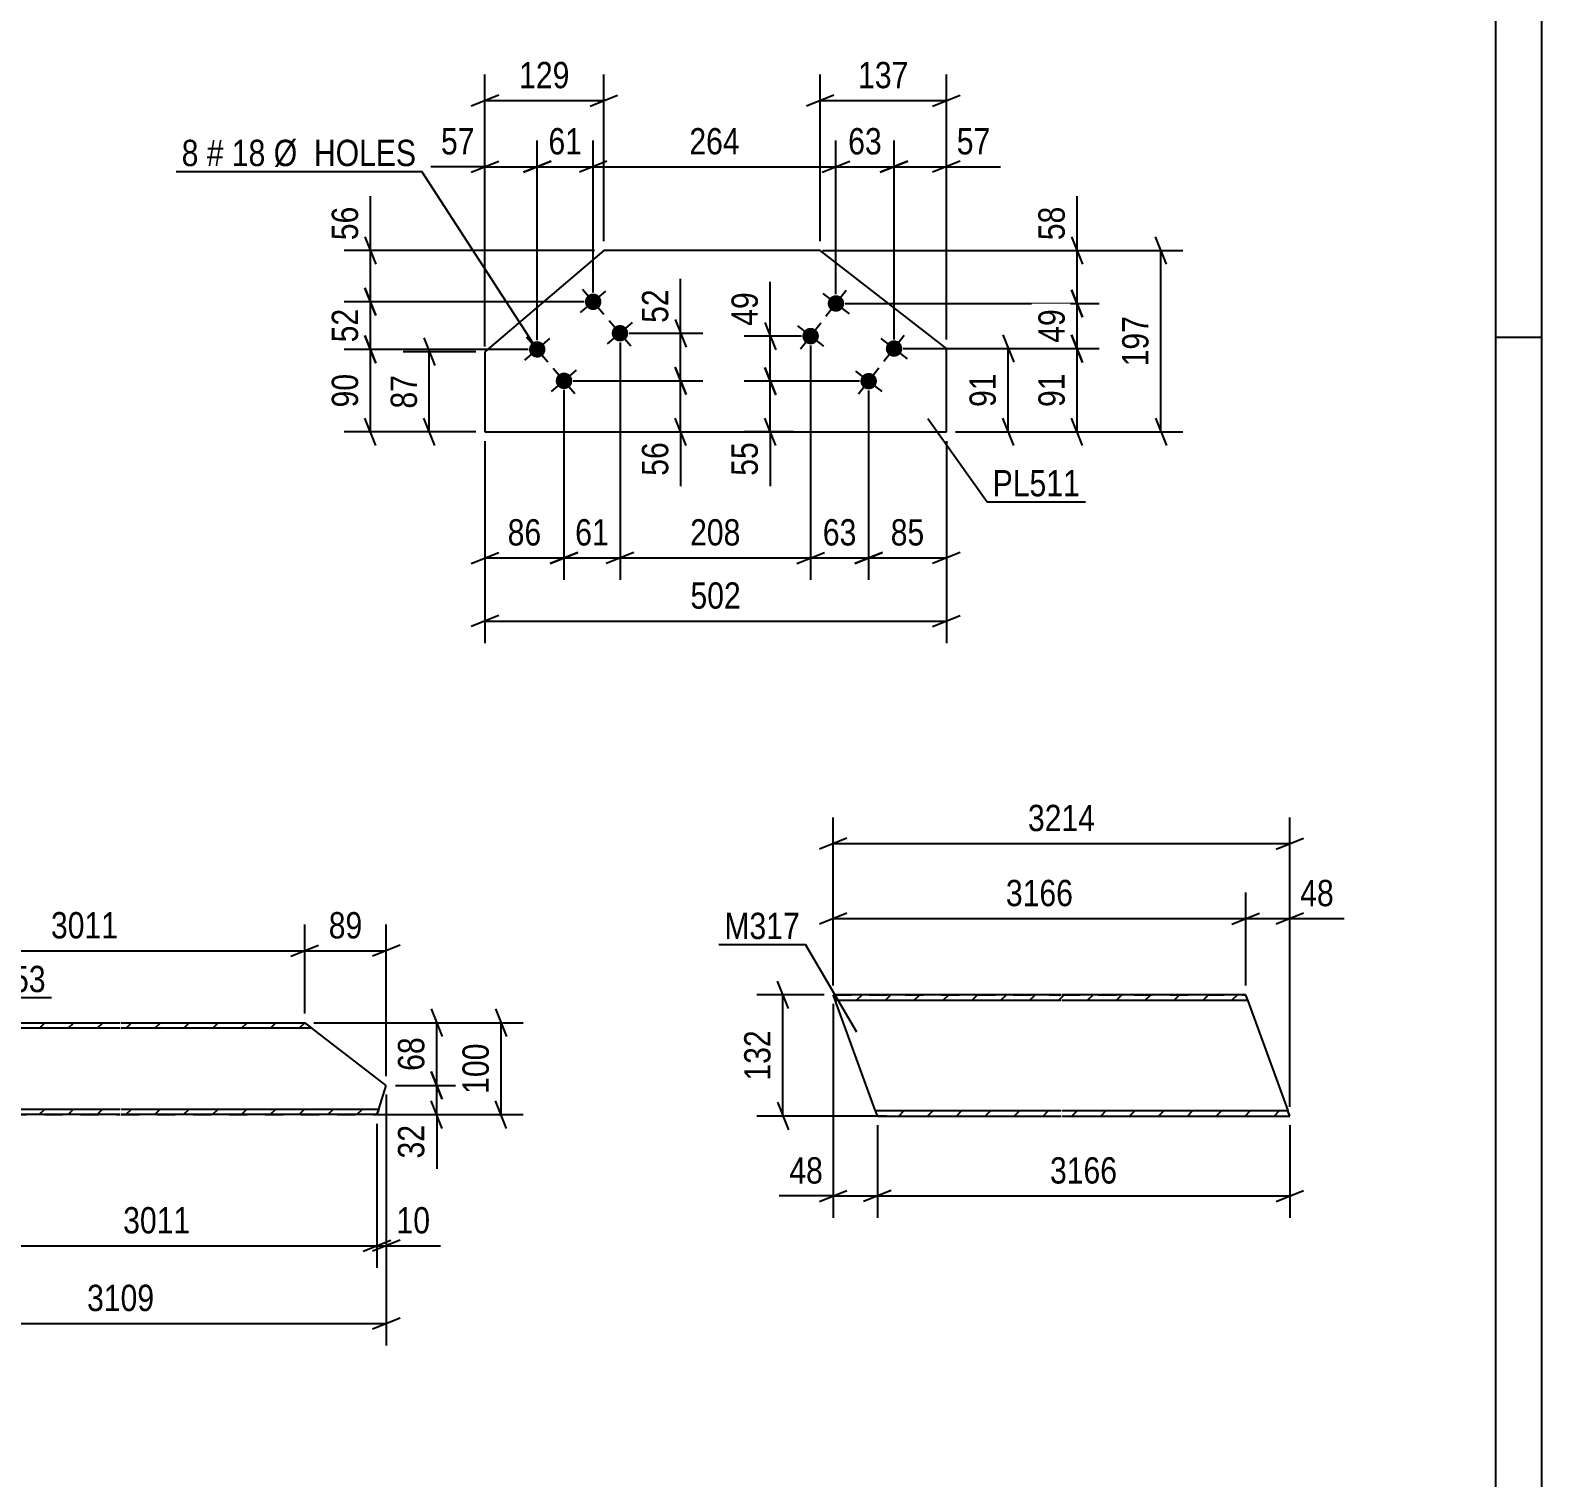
# Model space of a CAD drawing. Header units: millimetres. Extents: x 0 to 841, y 0 to 594.
# Drawn here: x 676.4 to 841, y 322.8 to 480.5 of the extents above; entities that cross this region are included whole.
import ezdxf

# ---------------------------------------------------------------- set-up
doc = ezdxf.new("R2010")
doc.units = ezdxf.units.MM
doc.linetypes.add('DXK_LINE_DOT2', pattern=[3.9198, 1.9599, -1.9599])
doc.styles.add('Arial Narrow', font='ARIALN.TTF', dxfattribs={"height": 0.2})

# ---------------------------------------------------------------- blocks, each defined once
blk = doc.blocks.new('Unknown-570386953-1113')
at = {"color": 5, "linetype": 'Continuous'}
for p, q in [((841, 0), (841, 594)), ((836, 5), (836, 589)), ((841, 447), (836, 447))]:
    blk.add_line(p, q, dxfattribs=at)
blk = doc.blocks.new('Part-570386953-34085 - 34084')
at = {"linetype": 'Continuous'}
h = blk.add_hatch(dxfattribs=at)
h.set_pattern_fill('', scale=0.7, style=0, pattern_type=0)
h.set_pattern_definition([(45, (763.864, 375.433), (-1.57154, 1.57154), [])])
h.paths.add_polyline_path([(808.77, 375.43), (763.86, 375.43), (764.08, 374.83), (808.99, 374.83)])
h = blk.add_hatch(dxfattribs=at)
h.set_pattern_fill('', scale=0.7, style=0, pattern_type=0)
h.set_pattern_definition([(45, (768.45, 362.833), (-1.57154, 1.57154), [])])
h.paths.add_polyline_path([(813.35, 362.83), (768.45, 362.83), (768.67, 362.23), (813.57, 362.23)])
at = {"color": 7, "linetype": 'DXK_LINE_DOT2'}
for p, q in [((763.86, 375.43), (788.67, 375.43)), ((763.9, 375.34), (763.86, 375.43)), ((764.08, 374.83), (763.9, 375.34)), ((788.77, 375.43), (808.77, 375.43)), ((809, 374.79), (808.77, 375.43)), ((764.08, 374.83), (788.67, 374.83)), ((788.77, 374.83), (808.99, 374.83)), ((768.45, 362.83), (788.67, 362.83)), ((768.67, 362.23), (768.45, 362.83)), ((768.67, 362.23), (788.67, 362.23)), ((788.77, 362.83), (813.35, 362.83)), ((788.77, 362.23), (813.57, 362.23)), ((813.44, 362.58), (813.35, 362.83)), ((813.54, 362.32), (813.44, 362.58)), ((813.57, 362.23), (813.54, 362.32))]:
    blk.add_line(p, q, dxfattribs=at)
at = {"color": 2, "linetype": 'Continuous'}
for p, q in [((788.67, 375.43), (763.86, 375.43)), ((763.86, 375.43), (764.08, 374.83)), ((808.77, 375.43), (788.77, 375.43)), ((808.99, 374.83), (808.77, 375.43)), ((768.43, 362.88), (764.08, 374.83)), ((764.08, 374.83), (788.67, 374.83)), ((788.77, 374.83), (808.99, 374.83)), ((808.99, 374.83), (809, 374.79)), ((809, 374.79), (813.35, 362.83)), ((768.45, 362.83), (768.43, 362.88)), ((768.67, 362.23), (768.45, 362.83)), ((768.45, 362.83), (788.67, 362.83)), ((768.67, 362.23), (788.67, 362.23)), ((788.77, 362.83), (813.35, 362.83)), ((788.77, 362.23), (813.57, 362.23)), ((813.57, 362.23), (813.35, 362.83))]:
    blk.add_line(p, q, dxfattribs=at)
blk = doc.blocks.new('Part-570386953-34931 - 34930')
at = {"linetype": 'Continuous'}
h = blk.add_hatch(dxfattribs=at)
h.set_pattern_fill('', scale=0.7, style=0, pattern_type=0)
h.set_pattern_definition([(45, (706.334, 372.3905), (-1.57154, 1.57154), [])])
h.paths.add_polyline_path([(707.11, 371.79), (706.33, 372.39), (658.38, 372.39), (658.18, 371.79)])
h = blk.add_hatch(dxfattribs=at)
h.set_pattern_fill('', scale=0.7, style=0, pattern_type=0)
h.set_pattern_definition([(45, (665.4547, 362.9905), (-1.57154, 1.57154), [])])
h.paths.add_polyline_path([(714.38, 362.99), (665.45, 362.99), (666.23, 362.39), (714.19, 362.39)])
at = {"color": 7, "linetype": 'DXK_LINE_DOT2'}
for p, q in [((658.35, 372.3), (658.14, 371.65)), ((658.38, 372.39), (658.35, 372.3)), ((658.38, 372.39), (686.23, 372.39)), ((686.33, 372.39), (706.33, 372.39)), ((707.11, 371.79), (706.33, 372.39)), ((686.23, 371.79), (658.18, 371.79)), ((707.11, 371.79), (686.33, 371.79)), ((666.23, 362.39), (664.97, 363.36)), ((665.45, 362.99), (686.23, 362.99)), ((666.23, 362.39), (686.23, 362.39)), ((686.33, 362.99), (714.38, 362.99)), ((686.33, 362.39), (714.19, 362.39)), ((714.19, 362.39), (714.22, 362.48)), ((714.22, 362.48), (714.38, 362.99))]:
    blk.add_line(p, q, dxfattribs=at)
at = {"color": 2, "linetype": 'Continuous'}
for p, q in [((658.18, 371.79), (658.38, 372.39)), ((658.38, 372.39), (686.23, 372.39)), ((686.33, 372.39), (706.33, 372.39)), ((706.33, 372.39), (707.11, 371.79)), ((657.99, 371.19), (657.37, 369.22)), ((658.18, 371.79), (657.99, 371.19)), ((686.23, 371.79), (658.18, 371.79)), ((707.11, 371.79), (686.33, 371.79)), ((715.2, 365.57), (707.11, 371.79)), ((665.4, 363.04), (657.37, 369.22)), ((714.38, 362.99), (715.2, 365.57)), ((665.45, 362.99), (665.4, 363.04)), ((666.23, 362.39), (665.45, 362.99)), ((665.45, 362.99), (686.23, 362.99)), ((686.23, 362.39), (666.23, 362.39)), ((686.33, 362.99), (714.38, 362.99)), ((714.19, 362.39), (686.33, 362.39)), ((714.38, 362.99), (714.19, 362.39))]:
    blk.add_line(p, q, dxfattribs=at)
blk = doc.blocks.new('Part-570386953-32127 - 32126')
at = {"color": 2, "linetype": 'Continuous'}
for p, q in [((738.89, 456.47), (725.94, 445.45)), ((762.44, 456.47), (738.89, 456.47)), ((776.18, 445.8), (762.44, 456.47)), ((725.94, 445.45), (725.94, 436.72)), ((776.18, 436.72), (776.18, 445.8)), ((725.94, 436.72), (776.18, 436.72))]:
    blk.add_line(p, q, dxfattribs=at)
blk = doc.blocks.new('Bolt-570386953-32128 - 32126')
at = {"linetype": 'Continuous'}
for points in [[(738.41, 451.47, -1), (737.04, 450.3, -1)], [(741.33, 448.04, -1), (739.96, 446.88, -1)], [(732.32, 446.28, -1), (730.95, 445.12, -1)], [(735.24, 442.86, -1), (733.87, 441.69, -1)]]:
    blk.add_hatch(color=1, dxfattribs=at).paths.add_polyline_path(points)
at = {"color": 1, "linetype": 'Continuous'}
for p, q in [((736.36, 449.72), (739.1, 452.05)), ((736.56, 452.26), (738.9, 449.52)), ((739.28, 446.29), (742.02, 448.63)), ((739.48, 448.83), (741.81, 446.09)), ((730.27, 444.53), (733.01, 446.87)), ((730.47, 447.07), (732.8, 444.33)), ((733.18, 441.11), (735.93, 443.44)), ((733.39, 443.65), (735.72, 440.9))]:
    blk.add_line(p, q, dxfattribs=at)
blk = doc.blocks.new('Bolt-570386953-32129 - 32126')
at = {"linetype": 'Continuous'}
for points in [[(764.87, 450.15, -1), (763.45, 451.25, -1)], [(762.11, 446.59, -1), (760.69, 447.7, -1)], [(771.19, 445.24, -1), (769.77, 446.34, -1)], [(768.43, 441.69, -1), (767.01, 442.79, -1)]]:
    blk.add_hatch(color=1, dxfattribs=at).paths.add_polyline_path(points)
at = {"color": 1, "linetype": 'Continuous'}
for p, q in [((762.74, 451.8), (765.58, 449.59)), ((765.27, 452.12), (763.06, 449.28)), ((759.98, 448.25), (762.82, 446.04)), ((762.51, 448.57), (760.3, 445.72)), ((769.06, 446.9), (771.9, 444.69)), ((771.59, 447.21), (769.38, 444.37)), ((766.3, 443.34), (769.14, 441.13)), ((768.83, 443.66), (766.62, 440.82))]:
    blk.add_line(p, q, dxfattribs=at)
blk = doc.blocks.new('StraightDimension-570386953-35249 - 34084')
at = {"color": 7, "linetype": 'Continuous'}
for p, q in [((758.98, 373.93), (757.78, 376.93)), ((762.86, 375.43), (755.53, 375.43)), ((758.38, 362.23), (758.38, 375.43)), ((757.78, 363.73), (758.98, 360.73)), ((769.69, 362.23), (755.53, 362.23))]:
    blk.add_line(p, q, dxfattribs=at)
at = {"color": 0}
blk.add_wipeout([(757.63, 372.18), (753.43, 372.18), (753.43, 365.49), (757.63, 365.49)], dxfattribs=at)
at = {"color": 3, "style": 'Arial Narrow'}
blk.add_text('132', height=2.863, rotation=90.0002, dxfattribs=at).set_placement((757.03, 366.09))
blk = doc.blocks.new('StraightDimension-570386953-35188 - 34084')
at = {"color": 7, "linetype": 'Continuous'}
for p, q in [((808.77, 376.43), (808.77, 386.58)), ((813.57, 363.23), (813.57, 386.58)), ((807.27, 383.13), (810.27, 384.33)), ((808.77, 383.73), (813.57, 383.73)), ((815.07, 384.33), (812.07, 383.13))]:
    blk.add_line(p, q, dxfattribs=at)
at = {"color": 0}
blk.add_wipeout([(818.95, 384.48), (818.95, 388.68), (814.1, 388.68), (814.1, 384.48)], dxfattribs=at)
at = {"color": 7, "linetype": 'Continuous'}
blk.add_line((813.57, 383.73), (819.48, 383.73), dxfattribs=at)
blk.add_line((813.57, 383.73), (819.48, 383.73), dxfattribs=at)
at = {"color": 3, "style": 'Arial Narrow'}
blk.add_text('48', height=2.863, dxfattribs=at).set_placement((814.7, 385.08))
blk = doc.blocks.new('StraightDimension-570386953-35213 - 34084')
at = {"color": 7, "linetype": 'Continuous'}
for p, q in [((768.67, 361.23), (768.67, 351.13)), ((813.57, 361.23), (813.57, 351.13)), ((770.17, 354.13), (767.17, 352.93)), ((812.07, 352.93), (815.07, 354.13)), ((768.67, 353.53), (813.57, 353.53))]:
    blk.add_line(p, q, dxfattribs=at)
at = {"color": 0}
blk.add_wipeout([(795.38, 354.28), (795.38, 358.48), (786.86, 358.48), (786.86, 354.28)], dxfattribs=at)
at = {"color": 3, "style": 'Arial Narrow'}
blk.add_text('3166', height=2.863, dxfattribs=at).set_placement((787.46, 354.88))
blk = doc.blocks.new('StraightDimension-570386953-35189 - 34084')
at = {"color": 7, "linetype": 'Continuous'}
for p, q in [((763.86, 376.43), (763.86, 386.58)), ((808.77, 376.43), (808.77, 386.58)), ((765.36, 384.33), (762.36, 383.13)), ((763.86, 383.73), (808.77, 383.73)), ((807.27, 383.13), (810.27, 384.33))]:
    blk.add_line(p, q, dxfattribs=at)
at = {"color": 0}
blk.add_wipeout([(790.57, 384.48), (790.57, 388.68), (782.06, 388.68), (782.06, 384.48)], dxfattribs=at)
at = {"color": 3, "style": 'Arial Narrow'}
blk.add_text('3166', height=2.863, dxfattribs=at).set_placement((782.66, 385.08))
blk = doc.blocks.new('StraightDimension-570386953-35238 - 34084')
at = {"color": 7, "linetype": 'Continuous'}
for p, q in [((763.86, 376.43), (763.86, 394.75)), ((813.57, 363.23), (813.57, 394.75)), ((765.36, 392.5), (762.36, 391.3)), ((763.86, 391.9), (813.57, 391.9)), ((812.07, 391.3), (815.07, 392.5))]:
    blk.add_line(p, q, dxfattribs=at)
at = {"color": 0}
blk.add_wipeout([(792.97, 392.65), (792.97, 396.85), (784.46, 396.85), (784.46, 392.65)], dxfattribs=at)
at = {"color": 3, "style": 'Arial Narrow'}
blk.add_text('3214', height=2.863, dxfattribs=at).set_placement((785.06, 393.25))
blk = doc.blocks.new('StraightDimension-570386953-35214 - 34084')
at = {"color": 7, "linetype": 'Continuous'}
for p, q in [((763.86, 374.43), (763.86, 351.13)), ((768.67, 361.23), (768.67, 351.13)), ((762.36, 352.93), (765.36, 354.13)), ((770.17, 354.13), (767.17, 352.93)), ((763.86, 353.53), (768.67, 353.53))]:
    blk.add_line(p, q, dxfattribs=at)
at = {"color": 0}
blk.add_wipeout([(763.34, 354.28), (763.34, 358.48), (758.48, 358.48), (758.48, 354.28)], dxfattribs=at)
at = {"color": 7, "linetype": 'Continuous'}
blk.add_line((763.86, 353.53), (757.96, 353.53), dxfattribs=at)
blk.add_line((763.86, 353.53), (757.96, 353.53), dxfattribs=at)
at = {"color": 3, "style": 'Arial Narrow'}
blk.add_text('48', height=2.863, dxfattribs=at).set_placement((759.08, 354.88))
blk = doc.blocks.new('StraightDimension-570386953-34937 - 34930')
at = {"color": 7, "linetype": 'Continuous'}
for p, q in [((706.33, 373.39), (706.33, 383.07)), ((715.2, 366.57), (715.2, 383.07)), ((704.83, 379.62), (707.83, 380.82)), ((706.33, 380.22), (715.2, 380.22)), ((716.7, 380.82), (713.7, 379.62))]:
    blk.add_line(p, q, dxfattribs=at)
at = {"color": 0}
blk.add_wipeout([(713.19, 380.97), (713.19, 385.17), (708.34, 385.17), (708.34, 380.97)], dxfattribs=at)
at = {"color": 3, "style": 'Arial Narrow'}
blk.add_text('89', height=2.863, dxfattribs=at).set_placement((708.94, 381.57))
blk = doc.blocks.new('StraightDimension-570386953-34995 - 34930')
at = {"color": 7, "linetype": 'Continuous'}
for p, q in [((715.2, 364.57), (715.2, 345.7)), ((714.19, 361.39), (714.19, 345.7)), ((712.69, 347.5), (715.69, 348.7)), ((716.7, 348.7), (713.7, 347.5)), ((714.19, 348.1), (715.2, 348.1))]:
    blk.add_line(p, q, dxfattribs=at)
at = {"color": 0}
blk.add_wipeout([(720.58, 348.85), (720.58, 353.05), (715.72, 353.05), (715.72, 348.85)], dxfattribs=at)
at = {"color": 7, "linetype": 'Continuous'}
blk.add_line((715.2, 348.1), (721.1, 348.1), dxfattribs=at)
blk.add_line((715.2, 348.1), (721.1, 348.1), dxfattribs=at)
at = {"color": 3, "style": 'Arial Narrow'}
blk.add_text('10', height=2.863, dxfattribs=at).set_placement((716.32, 349.45))
blk = doc.blocks.new('StraightDimension-570386953-34938 - 34930')
at = {"color": 7, "linetype": 'Continuous'}
for p, q in [((658.38, 373.39), (658.38, 383.07)), ((706.33, 373.39), (706.33, 383.07)), ((659.88, 380.82), (656.88, 379.62)), ((658.38, 380.22), (706.33, 380.22)), ((704.83, 379.62), (707.83, 380.82))]:
    blk.add_line(p, q, dxfattribs=at)
at = {"color": 0}
blk.add_wipeout([(686.61, 380.97), (686.61, 385.17), (678.1, 385.17), (678.1, 380.97)], dxfattribs=at)
at = {"color": 3, "style": 'Arial Narrow'}
blk.add_text('3011', height=2.863, dxfattribs=at).set_placement((678.7, 381.57))
blk = doc.blocks.new('StraightDimension-570386953-34996 - 34930')
at = {"color": 7, "linetype": 'Continuous'}
for p, q in [((666.23, 361.39), (666.23, 345.7)), ((714.19, 361.39), (714.19, 345.7)), ((667.73, 348.7), (664.73, 347.5)), ((666.23, 348.1), (714.19, 348.1)), ((712.69, 347.5), (715.69, 348.7))]:
    blk.add_line(p, q, dxfattribs=at)
at = {"color": 0}
blk.add_wipeout([(694.47, 348.85), (694.47, 353.05), (685.96, 353.05), (685.96, 348.85)], dxfattribs=at)
at = {"color": 3, "style": 'Arial Narrow'}
blk.add_text('3011', height=2.863, dxfattribs=at).set_placement((686.56, 349.45))
blk = doc.blocks.new('StraightDimension-570386953-35054 - 34930')
at = {"color": 7, "linetype": 'Continuous'}
for p, q in [((657.37, 368.22), (657.37, 337.25)), ((715.2, 364.57), (715.2, 337.25)), ((658.87, 340.25), (655.87, 339.05)), ((657.37, 339.65), (715.2, 339.65)), ((713.7, 339.05), (716.7, 340.25))]:
    blk.add_line(p, q, dxfattribs=at)
at = {"color": 0}
blk.add_wipeout([(690.54, 340.4), (690.54, 344.6), (682.03, 344.6), (682.03, 340.4)], dxfattribs=at)
at = {"color": 3, "style": 'Arial Narrow'}
blk.add_text('3109', height=2.863, dxfattribs=at).set_placement((682.63, 341))
blk = doc.blocks.new('StraightDimension-570386953-35114 - 34930')
at = {"color": 7, "linetype": 'Continuous'}
for p, q in [((720.09, 373.89), (721.29, 370.89)), ((707.33, 372.39), (723.09, 372.39)), ((720.69, 365.57), (720.69, 372.39)), ((721.29, 364.07), (720.09, 367.07)), ((716.2, 365.57), (723.09, 365.57))]:
    blk.add_line(p, q, dxfattribs=at)
at = {"color": 0}
blk.add_wipeout([(719.94, 371.41), (715.74, 371.41), (715.74, 366.55), (719.94, 366.55)], dxfattribs=at)
at = {"color": 3, "style": 'Arial Narrow'}
blk.add_text('68', height=2.863, rotation=90.0002, dxfattribs=at).set_placement((719.34, 367.15))
blk = doc.blocks.new('StraightDimension-570386953-35115 - 34930')
at = {"color": 7, "linetype": 'Continuous'}
for p, q in [((720.09, 367.07), (721.29, 364.07)), ((716.2, 365.57), (723.09, 365.57)), ((720.69, 362.39), (720.69, 365.57)), ((721.29, 360.89), (720.09, 363.89)), ((715.19, 362.39), (723.09, 362.39))]:
    blk.add_line(p, q, dxfattribs=at)
at = {"color": 0}
blk.add_wipeout([(719.94, 361.87), (715.74, 361.87), (715.74, 357.01), (719.94, 357.01)], dxfattribs=at)
at = {"color": 7, "linetype": 'Continuous'}
blk.add_line((720.69, 362.39), (720.69, 356.48), dxfattribs=at)
blk.add_line((720.69, 362.39), (720.69, 356.48), dxfattribs=at)
at = {"color": 3, "style": 'Arial Narrow'}
blk.add_text('32', height=2.863, rotation=90.0002, dxfattribs=at).set_placement((719.34, 357.61))
blk = doc.blocks.new('StraightDimension-570386953-35163 - 34930')
at = {"color": 7, "linetype": 'Continuous'}
for p, q in [((727.11, 373.89), (728.31, 370.89)), ((707.33, 372.39), (730.11, 372.39)), ((727.71, 362.39), (727.71, 372.39)), ((728.31, 360.89), (727.11, 363.89)), ((714.21, 362.39), (730.11, 362.39))]:
    blk.add_line(p, q, dxfattribs=at)
at = {"color": 0}
blk.add_wipeout([(726.96, 370.73), (722.76, 370.73), (722.76, 364.05), (726.96, 364.05)], dxfattribs=at)
at = {"color": 3, "style": 'Arial Narrow'}
blk.add_text('100', height=2.863, rotation=90.0002, dxfattribs=at).set_placement((726.36, 364.65))
blk = doc.blocks.new('StraightDimension-570386953-32522 - 32126')
at = {"color": 7, "linetype": 'Continuous'}
for p, q in [((719.29, 446.95), (720.49, 443.95)), ((724.94, 445.45), (717.04, 445.45)), ((719.89, 436.72), (719.89, 445.45)), ((720.49, 435.22), (719.29, 438.22)), ((724.94, 436.72), (717.04, 436.72))]:
    blk.add_line(p, q, dxfattribs=at)
at = {"color": 0}
blk.add_wipeout([(719.14, 443.51), (714.94, 443.51), (714.94, 438.66), (719.14, 438.66)], dxfattribs=at)
at = {"color": 3, "style": 'Arial Narrow'}
blk.add_text('87', height=2.863, rotation=90.0002, dxfattribs=at).set_placement((718.54, 439.26))
blk = doc.blocks.new('StraightDimension-570386953-34464 - 32126')
at = {"color": 7, "linetype": 'Continuous'}
for p, q in [((712.88, 457.97), (714.08, 454.97)), ((737.89, 456.47), (710.63, 456.47)), ((713.48, 450.89), (713.48, 456.47)), ((714.08, 449.39), (712.88, 452.39)), ((736.73, 450.89), (710.63, 450.89))]:
    blk.add_line(p, q, dxfattribs=at)
at = {"color": 0}
blk.add_wipeout([(712.73, 461.85), (708.53, 461.85), (708.53, 456.99), (712.73, 456.99)], dxfattribs=at)
at = {"color": 7, "linetype": 'Continuous'}
blk.add_line((713.48, 456.47), (713.48, 462.38), dxfattribs=at)
blk.add_line((713.48, 456.47), (713.48, 462.38), dxfattribs=at)
at = {"color": 3, "style": 'Arial Narrow'}
blk.add_text('56', height=2.863, rotation=90.0002, dxfattribs=at).set_placement((712.13, 457.59))
blk = doc.blocks.new('StraightDimension-570386953-32504 - 32126')
at = {"color": 7, "linetype": 'Continuous'}
for p, q in [((762.44, 457.47), (762.44, 475.64)), ((776.18, 446.8), (776.18, 475.64)), ((763.94, 473.39), (760.94, 472.19)), ((762.44, 472.79), (776.18, 472.79)), ((774.68, 472.19), (777.68, 473.39))]:
    blk.add_line(p, q, dxfattribs=at)
at = {"color": 0}
blk.add_wipeout([(772.65, 473.54), (772.65, 477.74), (765.97, 477.74), (765.97, 473.54)], dxfattribs=at)
at = {"color": 3, "style": 'Arial Narrow'}
blk.add_text('137', height=2.863, dxfattribs=at).set_placement((766.57, 474.14))
blk = doc.blocks.new('StraightDimension-570386953-32508 - 32126')
at = {"color": 7, "linetype": 'Continuous'}
for p, q in [((725.94, 446.45), (725.94, 475.64)), ((738.89, 457.47), (738.89, 475.64)), ((727.44, 473.39), (724.44, 472.19)), ((725.94, 472.79), (738.89, 472.79)), ((737.39, 472.19), (740.39, 473.39))]:
    blk.add_line(p, q, dxfattribs=at)
at = {"color": 0}
blk.add_wipeout([(735.76, 473.54), (735.76, 477.74), (729.07, 477.74), (729.07, 473.54)], dxfattribs=at)
at = {"color": 3, "style": 'Arial Narrow'}
blk.add_text('129', height=2.863, dxfattribs=at).set_placement((729.67, 474.14))
blk = doc.blocks.new('StraightDimension-570386953-32512 - 32126')
at = {"color": 7, "linetype": 'Continuous'}
for p, q in [((725.94, 435.72), (725.94, 413.72)), ((776.18, 435.72), (776.18, 413.72)), ((727.44, 416.72), (724.44, 415.52)), ((774.68, 415.52), (777.68, 416.72)), ((725.94, 416.12), (776.18, 416.12))]:
    blk.add_line(p, q, dxfattribs=at)
at = {"color": 0}
blk.add_wipeout([(754.4, 416.87), (754.4, 421.07), (747.72, 421.07), (747.72, 416.87)], dxfattribs=at)
at = {"color": 3, "style": 'Arial Narrow'}
blk.add_text('502', height=2.863, dxfattribs=at).set_placement((748.32, 417.47))
blk = doc.blocks.new('StraightDimension-570386953-32516 - 32126')
at = {"color": 7, "linetype": 'Continuous'}
for p, q in [((782.31, 447.3), (783.51, 444.3)), ((777.18, 445.8), (785.31, 445.8)), ((782.91, 436.72), (782.91, 445.8)), ((783.51, 435.22), (782.31, 438.22)), ((777.18, 436.72), (785.31, 436.72))]:
    blk.add_line(p, q, dxfattribs=at)
at = {"color": 0}
blk.add_wipeout([(782.16, 443.69), (777.96, 443.69), (777.96, 438.83), (782.16, 438.83)], dxfattribs=at)
at = {"color": 3, "style": 'Arial Narrow'}
blk.add_text('91', height=2.863, rotation=90.0002, dxfattribs=at).set_placement((781.56, 439.43))
blk = doc.blocks.new('StraightDimension-570386953-32604 - 32126')
at = {"color": 7, "linetype": 'Continuous'}
for p, q in [((800.13, 454.97), (798.93, 457.97)), ((763.44, 456.47), (801.93, 456.47)), ((799.53, 436.72), (799.53, 456.47)), ((798.93, 438.22), (800.13, 435.22)), ((777.18, 436.72), (801.93, 436.72))]:
    blk.add_line(p, q, dxfattribs=at)
at = {"color": 0}
blk.add_wipeout([(798.78, 449.94), (794.58, 449.94), (794.58, 443.25), (798.78, 443.25)], dxfattribs=at)
at = {"color": 3, "style": 'Arial Narrow'}
blk.add_text('197', height=2.863, rotation=90.0002, dxfattribs=at).set_placement((798.18, 443.85))
blk = doc.blocks.new('StraightDimension-570386953-34412 - 32126')
at = {"color": 7, "linetype": 'Continuous'}
for p, q in [((770.48, 446.79), (770.48, 468.43)), ((776.18, 446.79), (776.18, 468.43)), ((768.98, 464.98), (771.98, 466.18)), ((777.68, 466.18), (774.68, 464.98)), ((770.48, 465.58), (776.18, 465.58))]:
    blk.add_line(p, q, dxfattribs=at)
at = {"color": 0}
blk.add_wipeout([(781.56, 466.33), (781.56, 470.53), (776.71, 470.53), (776.71, 466.33)], dxfattribs=at)
at = {"color": 7, "linetype": 'Continuous'}
blk.add_line((776.18, 465.58), (782.09, 465.58), dxfattribs=at)
blk.add_line((776.18, 465.58), (782.09, 465.58), dxfattribs=at)
at = {"color": 3, "style": 'Arial Narrow'}
blk.add_text('57', height=2.863, dxfattribs=at).set_placement((777.31, 466.93))
blk = doc.blocks.new('StraightDimension-570386953-34413 - 32126')
at = {"color": 7, "linetype": 'Continuous'}
for p, q in [((764.16, 451.7), (764.16, 468.43)), ((770.48, 446.79), (770.48, 468.43)), ((762.66, 464.98), (765.66, 466.18)), ((771.98, 466.18), (768.98, 464.98)), ((764.16, 465.58), (770.48, 465.58))]:
    blk.add_line(p, q, dxfattribs=at)
at = {"color": 0}
blk.add_wipeout([(769.75, 466.33), (769.75, 470.53), (764.89, 470.53), (764.89, 466.33)], dxfattribs=at)
at = {"color": 3, "style": 'Arial Narrow'}
blk.add_text('63', height=2.863, dxfattribs=at).set_placement((765.49, 466.93))
blk = doc.blocks.new('StraightDimension-570386953-34414 - 32126')
at = {"color": 7, "linetype": 'Continuous'}
for p, q in [((737.73, 451.89), (737.73, 468.43)), ((764.16, 451.7), (764.16, 468.43)), ((739.23, 466.18), (736.23, 464.98)), ((762.66, 464.98), (765.66, 466.18)), ((737.73, 465.58), (764.16, 465.58))]:
    blk.add_line(p, q, dxfattribs=at)
at = {"color": 0}
blk.add_wipeout([(754.29, 466.33), (754.29, 470.53), (747.6, 470.53), (747.6, 466.33)], dxfattribs=at)
at = {"color": 3, "style": 'Arial Narrow'}
blk.add_text('264', height=2.863, dxfattribs=at).set_placement((748.2, 466.93))
blk = doc.blocks.new('StraightDimension-570386953-34415 - 32126')
at = {"color": 7, "linetype": 'Continuous'}
for p, q in [((731.64, 446.7), (731.64, 468.43)), ((737.73, 451.89), (737.73, 468.43)), ((730.14, 464.98), (733.14, 466.18)), ((739.23, 466.18), (736.23, 464.98)), ((731.64, 465.58), (737.73, 465.58))]:
    blk.add_line(p, q, dxfattribs=at)
at = {"color": 0}
blk.add_wipeout([(737.11, 466.33), (737.11, 470.53), (732.26, 470.53), (732.26, 466.33)], dxfattribs=at)
at = {"color": 3, "style": 'Arial Narrow'}
blk.add_text('61', height=2.863, dxfattribs=at).set_placement((732.86, 466.93))
blk = doc.blocks.new('StraightDimension-570386953-34416 - 32126')
at = {"color": 7, "linetype": 'Continuous'}
for p, q in [((725.94, 446.01), (725.94, 468.43)), ((731.64, 446.7), (731.64, 468.43)), ((724.44, 464.98), (727.44, 466.18)), ((733.14, 466.18), (730.14, 464.98)), ((725.94, 465.58), (731.64, 465.58))]:
    blk.add_line(p, q, dxfattribs=at)
at = {"color": 0}
blk.add_wipeout([(725.42, 466.33), (725.42, 470.53), (720.56, 470.53), (720.56, 466.33)], dxfattribs=at)
at = {"color": 7, "linetype": 'Continuous'}
blk.add_line((725.94, 465.58), (720.04, 465.58), dxfattribs=at)
blk.add_line((725.94, 465.58), (720.04, 465.58), dxfattribs=at)
at = {"color": 3, "style": 'Arial Narrow'}
blk.add_text('57', height=2.863, dxfattribs=at).set_placement((721.16, 466.93))
blk = doc.blocks.new('StraightDimension-570386953-34465 - 32126')
at = {"color": 7, "linetype": 'Continuous'}
for p, q in [((712.88, 452.39), (714.08, 449.39)), ((736.73, 450.89), (710.63, 450.89)), ((713.48, 445.7), (713.48, 450.89)), ((714.08, 444.2), (712.88, 447.2)), ((730.64, 445.7), (710.63, 445.7))]:
    blk.add_line(p, q, dxfattribs=at)
at = {"color": 0}
blk.add_wipeout([(712.73, 450.72), (708.53, 450.72), (708.53, 445.87), (712.73, 445.87)], dxfattribs=at)
at = {"color": 3, "style": 'Arial Narrow'}
blk.add_text('52', height=2.863, rotation=90.0002, dxfattribs=at).set_placement((712.13, 446.47))
blk = doc.blocks.new('StraightDimension-570386953-34466 - 32126')
at = {"color": 7, "linetype": 'Continuous'}
for p, q in [((712.88, 447.2), (714.08, 444.2)), ((730.64, 445.7), (710.63, 445.7)), ((713.48, 436.72), (713.48, 445.7)), ((714.08, 435.22), (712.88, 438.22)), ((724.94, 436.72), (710.63, 436.72))]:
    blk.add_line(p, q, dxfattribs=at)
at = {"color": 0}
blk.add_wipeout([(712.73, 443.64), (708.53, 443.64), (708.53, 438.78), (712.73, 438.78)], dxfattribs=at)
at = {"color": 3, "style": 'Arial Narrow'}
blk.add_text('90', height=2.863, rotation=90.0002, dxfattribs=at).set_placement((712.13, 439.38))
blk = doc.blocks.new('StraightDimension-570386953-34488 - 32126')
at = {"color": 7, "linetype": 'Continuous'}
for p, q in [((789.81, 457.97), (791.01, 454.97)), ((762.68, 456.47), (792.81, 456.47)), ((790.41, 450.7), (790.41, 456.47)), ((791.01, 449.2), (789.81, 452.2)), ((765.16, 450.7), (792.81, 450.7))]:
    blk.add_line(p, q, dxfattribs=at)
at = {"color": 0}
blk.add_wipeout([(789.66, 461.85), (785.46, 461.85), (785.46, 456.99), (789.66, 456.99)], dxfattribs=at)
at = {"color": 7, "linetype": 'Continuous'}
blk.add_line((790.41, 456.47), (790.41, 462.38), dxfattribs=at)
blk.add_line((790.41, 456.47), (790.41, 462.38), dxfattribs=at)
at = {"color": 3, "style": 'Arial Narrow'}
blk.add_text('58', height=2.863, rotation=90.0002, dxfattribs=at).set_placement((789.06, 457.59))
blk = doc.blocks.new('StraightDimension-570386953-34489 - 32126')
at = {"color": 7, "linetype": 'Continuous'}
for p, q in [((789.81, 452.2), (791.01, 449.2)), ((765.16, 450.7), (792.81, 450.7)), ((790.41, 445.79), (790.41, 450.7)), ((791.01, 444.29), (789.81, 447.29)), ((771.48, 445.79), (792.81, 445.79))]:
    blk.add_line(p, q, dxfattribs=at)
at = {"color": 0}
blk.add_wipeout([(789.66, 450.67), (785.46, 450.67), (785.46, 445.82), (789.66, 445.82)], dxfattribs=at)
at = {"color": 3, "style": 'Arial Narrow'}
blk.add_text('49', height=2.863, rotation=90.0002, dxfattribs=at).set_placement((789.06, 446.42))
blk = doc.blocks.new('StraightDimension-570386953-34490 - 32126')
at = {"color": 7, "linetype": 'Continuous'}
for p, q in [((789.81, 447.29), (791.01, 444.29)), ((771.48, 445.79), (792.81, 445.79)), ((790.41, 436.72), (790.41, 445.79)), ((791.01, 435.22), (789.81, 438.22)), ((777.18, 436.72), (792.81, 436.72))]:
    blk.add_line(p, q, dxfattribs=at)
at = {"color": 0}
blk.add_wipeout([(789.66, 443.69), (785.46, 443.69), (785.46, 438.83), (789.66, 438.83)], dxfattribs=at)
at = {"color": 3, "style": 'Arial Narrow'}
blk.add_text('91', height=2.863, rotation=90.0002, dxfattribs=at).set_placement((789.06, 439.43))
blk = doc.blocks.new('StraightDimension-570386953-34511 - 32126')
at = {"color": 7, "linetype": 'Continuous'}
for p, q in [((767.72, 441.24), (767.72, 420.6)), ((776.18, 435.72), (776.18, 420.6)), ((766.22, 422.4), (769.22, 423.6)), ((767.72, 423), (776.18, 423)), ((777.68, 423.6), (774.68, 422.4))]:
    blk.add_line(p, q, dxfattribs=at)
at = {"color": 0}
blk.add_wipeout([(774.38, 423.75), (774.38, 427.95), (769.52, 427.95), (769.52, 423.75)], dxfattribs=at)
at = {"color": 3, "style": 'Arial Narrow'}
blk.add_text('85', height=2.863, dxfattribs=at).set_placement((770.12, 424.35))
blk = doc.blocks.new('StraightDimension-570386953-34512 - 32126')
at = {"color": 7, "linetype": 'Continuous'}
for p, q in [((761.4, 446.14), (761.4, 420.6)), ((767.72, 441.24), (767.72, 420.6)), ((759.9, 422.4), (762.9, 423.6)), ((761.4, 423), (767.72, 423)), ((769.22, 423.6), (766.22, 422.4))]:
    blk.add_line(p, q, dxfattribs=at)
at = {"color": 0}
blk.add_wipeout([(766.99, 423.75), (766.99, 427.95), (762.13, 427.95), (762.13, 423.75)], dxfattribs=at)
at = {"color": 3, "style": 'Arial Narrow'}
blk.add_text('63', height=2.863, dxfattribs=at).set_placement((762.73, 424.35))
blk = doc.blocks.new('StraightDimension-570386953-34513 - 32126')
at = {"color": 7, "linetype": 'Continuous'}
for p, q in [((740.65, 446.46), (740.65, 420.6)), ((761.4, 446.14), (761.4, 420.6)), ((742.15, 423.6), (739.15, 422.4)), ((740.65, 423), (761.4, 423)), ((759.9, 422.4), (762.9, 423.6))]:
    blk.add_line(p, q, dxfattribs=at)
at = {"color": 0}
blk.add_wipeout([(754.37, 423.75), (754.37, 427.95), (747.68, 427.95), (747.68, 423.75)], dxfattribs=at)
at = {"color": 3, "style": 'Arial Narrow'}
blk.add_text('208', height=2.863, dxfattribs=at).set_placement((748.28, 424.35))
blk = doc.blocks.new('StraightDimension-570386953-34514 - 32126')
at = {"color": 7, "linetype": 'Continuous'}
for p, q in [((740.65, 446.46), (740.65, 420.6)), ((734.55, 441.28), (734.55, 420.6)), ((733.05, 422.4), (736.05, 423.6)), ((734.55, 423), (740.65, 423)), ((742.15, 423.6), (739.15, 422.4))]:
    blk.add_line(p, q, dxfattribs=at)
at = {"color": 0}
blk.add_wipeout([(740.03, 423.75), (740.03, 427.95), (735.17, 427.95), (735.17, 423.75)], dxfattribs=at)
at = {"color": 3, "style": 'Arial Narrow'}
blk.add_text('61', height=2.863, dxfattribs=at).set_placement((735.77, 424.35))
blk = doc.blocks.new('StraightDimension-570386953-34515 - 32126')
at = {"color": 7, "linetype": 'Continuous'}
for p, q in [((734.55, 441.28), (734.55, 420.6)), ((725.94, 435.72), (725.94, 420.6)), ((724.44, 422.4), (727.44, 423.6)), ((725.94, 423), (734.55, 423)), ((736.05, 423.6), (733.05, 422.4))]:
    blk.add_line(p, q, dxfattribs=at)
at = {"color": 0}
blk.add_wipeout([(732.68, 423.75), (732.68, 427.95), (727.82, 427.95), (727.82, 423.75)], dxfattribs=at)
at = {"color": 3, "style": 'Arial Narrow'}
blk.add_text('86', height=2.863, dxfattribs=at).set_placement((728.42, 424.35))
blk = doc.blocks.new('StraightDimension-570386953-34558 - 32126')
at = {"color": 7, "linetype": 'Continuous'}
for p, q in [((746.65, 448.96), (747.85, 445.96)), ((741.65, 447.46), (749.65, 447.46)), ((747.25, 442.28), (747.25, 447.46)), ((747.85, 440.78), (746.65, 443.78)), ((735.55, 442.28), (749.65, 442.28))]:
    blk.add_line(p, q, dxfattribs=at)
at = {"color": 0}
blk.add_wipeout([(746.5, 452.84), (742.3, 452.84), (742.3, 447.99), (746.5, 447.99)], dxfattribs=at)
at = {"color": 7, "linetype": 'Continuous'}
blk.add_line((747.25, 447.46), (747.25, 453.37), dxfattribs=at)
blk.add_line((747.25, 447.46), (747.25, 453.37), dxfattribs=at)
at = {"color": 3, "style": 'Arial Narrow'}
blk.add_text('52', height=2.863, rotation=90.0002, dxfattribs=at).set_placement((745.9, 448.59))
blk = doc.blocks.new('StraightDimension-570386953-34559 - 32126')
at = {"color": 7, "linetype": 'Continuous'}
for p, q in [((746.65, 443.78), (747.85, 440.78)), ((735.55, 442.28), (749.65, 442.28)), ((747.25, 436.72), (747.25, 442.28)), ((747.85, 435.22), (746.65, 438.22)), ((744.41, 436.72), (749.65, 436.72))]:
    blk.add_line(p, q, dxfattribs=at)
at = {"color": 0}
blk.add_wipeout([(746.5, 436.2), (742.3, 436.2), (742.3, 431.34), (746.5, 431.34)], dxfattribs=at)
at = {"color": 7, "linetype": 'Continuous'}
blk.add_line((747.25, 436.72), (747.25, 430.82), dxfattribs=at)
blk.add_line((747.25, 436.72), (747.25, 430.82), dxfattribs=at)
at = {"color": 3, "style": 'Arial Narrow'}
blk.add_text('56', height=2.863, rotation=90.0002, dxfattribs=at).set_placement((745.9, 431.94))
blk = doc.blocks.new('StraightDimension-570386953-34588 - 32126')
at = {"color": 7, "linetype": 'Continuous'}
for p, q in [((756.4, 448.64), (757.6, 445.64)), ((760.4, 447.14), (754.15, 447.14)), ((757, 442.24), (757, 447.14)), ((757.6, 440.74), (756.4, 443.74)), ((766.72, 442.24), (754.15, 442.24))]:
    blk.add_line(p, q, dxfattribs=at)
at = {"color": 0}
blk.add_wipeout([(756.25, 452.53), (752.05, 452.53), (752.05, 447.67), (756.25, 447.67)], dxfattribs=at)
at = {"color": 7, "linetype": 'Continuous'}
blk.add_line((757, 447.14), (757, 453.05), dxfattribs=at)
blk.add_line((757, 447.14), (757, 453.05), dxfattribs=at)
at = {"color": 3, "style": 'Arial Narrow'}
blk.add_text('49', height=2.863, rotation=90.0002, dxfattribs=at).set_placement((755.65, 448.27))
blk = doc.blocks.new('StraightDimension-570386953-34589 - 32126')
at = {"color": 7, "linetype": 'Continuous'}
for p, q in [((756.4, 443.74), (757.6, 440.74)), ((766.72, 442.24), (754.15, 442.24)), ((757, 436.72), (757, 442.24)), ((757.6, 435.22), (756.4, 438.22)), ((759.54, 436.72), (754.15, 436.72))]:
    blk.add_line(p, q, dxfattribs=at)
at = {"color": 0}
blk.add_wipeout([(756.25, 436.2), (752.05, 436.2), (752.05, 431.34), (756.25, 431.34)], dxfattribs=at)
at = {"color": 7, "linetype": 'Continuous'}
blk.add_line((757, 436.72), (757, 430.82), dxfattribs=at)
blk.add_line((757, 436.72), (757, 430.82), dxfattribs=at)
at = {"color": 3, "style": 'Arial Narrow'}
blk.add_text('55', height=2.863, rotation=90.0002, dxfattribs=at).set_placement((755.65, 431.94))
blk = doc.blocks.new('Mark-570386953-35360 - 34084')
at = {"color": 0}
blk.add_wipeout([(760.24, 381.5), (760.24, 384.5), (752.01, 384.5), (752.01, 381.5)], dxfattribs=at)
blk.add_wipeout([(760.24, 381.5), (760.24, 384.5), (752.01, 384.5), (752.01, 381.5)], dxfattribs=at)
at = {"color": 30, "linetype": 'Continuous'}
for p in [(751.41, 380.9), (766.44, 371.37)]:
    blk.add_line(p, (760.84, 380.9), dxfattribs=at)
at = {"color": 3, "style": 'Arial Narrow'}
blk.add_text('M317', height=2.863, dxfattribs=at).set_placement((752.01, 381.5))
blk = doc.blocks.new('Mark-570386953-35378 - 34930')
at = {"color": 0}
blk.add_wipeout([(678.14, 375.72), (678.14, 378.72), (669.91, 378.72), (669.91, 375.72)], dxfattribs=at)
blk.add_wipeout([(678.14, 375.72), (678.14, 378.72), (669.91, 378.72), (669.91, 375.72)], dxfattribs=at)
at = {"color": 30, "linetype": 'Continuous'}
for p, q in [((666.78, 370.13), (669.31, 375.12)), ((669.31, 375.12), (678.74, 375.12))]:
    blk.add_line(p, q, dxfattribs=at)
at = {"color": 3, "style": 'Arial Narrow'}
blk.add_text('M853', height=2.863, dxfattribs=at).set_placement((669.91, 375.72))
blk = doc.blocks.new('MarkSet-570386953-34550 - 32126')
at = {"color": 0}
for points in [[(694.76, 465.66), (694.76, 468.66), (692.93, 468.66), (692.93, 465.66)], [(697.49, 465.66), (697.49, 468.66), (695.66, 468.66), (695.66, 465.66)], [(702.05, 465.66), (702.05, 468.66), (698.39, 468.66), (698.39, 465.66)], [(718.47, 465.66), (718.47, 468.66), (702.95, 468.66), (702.95, 465.66)]]:
    blk.add_wipeout(points, dxfattribs=at)
for points in [[(694.76, 465.66), (694.76, 468.66), (692.93, 468.66), (692.93, 465.66)], [(697.49, 465.66), (697.49, 468.66), (695.66, 468.66), (695.66, 465.66)], [(702.05, 465.66), (702.05, 468.66), (698.39, 468.66), (698.39, 465.66)], [(718.47, 465.66), (718.47, 468.66), (702.95, 468.66), (702.95, 465.66)]]:
    blk.add_wipeout(points, dxfattribs=at)
at = {"color": 7, "linetype": 'Continuous'}
for p in [(692.33, 465.06), (731.64, 445.7)]:
    blk.add_line(p, (719.07, 465.06), dxfattribs=at)
at = {"color": 3, "style": 'Arial Narrow'}
for s, height, p in [('8', 2.86, (692.93, 465.66)), ('#', 2.86, (695.66, 465.66)), ('18', 2.863, (698.39, 465.66)), ('Ø  HOLES', 2.863, (702.95, 465.66))]:
    blk.add_text(s, height=height, dxfattribs=at).set_placement(p)
blk = doc.blocks.new('Mark-570386953-32649 - 32126')
at = {"color": 0}
blk.add_wipeout([(790.72, 429.7), (790.72, 432.7), (781.22, 432.7), (781.22, 429.7)], dxfattribs=at)
blk.add_wipeout([(790.72, 429.7), (790.72, 432.7), (781.22, 432.7), (781.22, 429.7)], dxfattribs=at)
at = {"color": 30, "linetype": 'Continuous'}
for p, q in [((774.16, 438.17), (780.62, 429.1)), ((780.62, 429.1), (791.32, 429.1))]:
    blk.add_line(p, q, dxfattribs=at)
at = {"color": 3, "style": 'Arial Narrow'}
blk.add_text('PL511', height=2.863, dxfattribs=at).set_placement((781.22, 429.7))

msp = doc.modelspace()

# ---------------------------------------------------------------- block references
for name in ['Unknown-570386953-1113', 'Part-570386953-32127 - 32126', 'Bolt-570386953-32128 - 32126', 'Bolt-570386953-32129 - 32126', 'Part-570386953-34085 - 34084', 'Part-570386953-34931 - 34930']:
    msp.add_blockref(name, (0, 0))

# ---------------------------------------------------------------- next in the draw order: block references
for name in ['StraightDimension-570386953-32504 - 32126', 'StraightDimension-570386953-34464 - 32126', 'StraightDimension-570386953-32522 - 32126', 'StraightDimension-570386953-35188 - 34084', 'StraightDimension-570386953-34937 - 34930', 'StraightDimension-570386953-35249 - 34084', 'StraightDimension-570386953-34995 - 34930']:
    msp.add_blockref(name, (0, 0))

# ---------------------------------------------------------------- next in the draw order: block references
for name in ['StraightDimension-570386953-32508 - 32126', 'StraightDimension-570386953-32512 - 32126', 'StraightDimension-570386953-35189 - 34084', 'StraightDimension-570386953-34938 - 34930', 'StraightDimension-570386953-34996 - 34930', 'StraightDimension-570386953-35213 - 34084']:
    msp.add_blockref(name, (0, 0))

# ---------------------------------------------------------------- next in the draw order: block references
for name in ['StraightDimension-570386953-32516 - 32126', 'StraightDimension-570386953-35238 - 34084', 'Mark-570386953-35378 - 34930', 'StraightDimension-570386953-35054 - 34930']:
    msp.add_blockref(name, (0, 0))

# ---------------------------------------------------------------- next in the draw order: block references
for name in ['StraightDimension-570386953-32604 - 32126', 'StraightDimension-570386953-35114 - 34930', 'StraightDimension-570386953-35214 - 34084']:
    msp.add_blockref(name, (0, 0))

# ---------------------------------------------------------------- next in the draw order: block references
for name in ['StraightDimension-570386953-34412 - 32126', 'Mark-570386953-35360 - 34084', 'StraightDimension-570386953-35115 - 34930']:
    msp.add_blockref(name, (0, 0))

# ---------------------------------------------------------------- next in the draw order: block references
for name in ['StraightDimension-570386953-34413 - 32126', 'StraightDimension-570386953-35163 - 34930']:
    msp.add_blockref(name, (0, 0))

# ---------------------------------------------------------------- next in the draw order: block references
msp.add_blockref('StraightDimension-570386953-34414 - 32126', (0, 0))

# ---------------------------------------------------------------- next in the draw order: block references
for name in ['StraightDimension-570386953-34415 - 32126', 'StraightDimension-570386953-34488 - 32126']:
    msp.add_blockref(name, (0, 0))

# ---------------------------------------------------------------- next in the draw order: block references
for name in ['StraightDimension-570386953-34416 - 32126', 'StraightDimension-570386953-34489 - 32126']:
    msp.add_blockref(name, (0, 0))

# ---------------------------------------------------------------- next in the draw order: block references
for name in ['StraightDimension-570386953-34465 - 32126', 'StraightDimension-570386953-34490 - 32126']:
    msp.add_blockref(name, (0, 0))

# ---------------------------------------------------------------- next in the draw order: block references
for name in ['StraightDimension-570386953-34466 - 32126', 'StraightDimension-570386953-34511 - 32126']:
    msp.add_blockref(name, (0, 0))

# ---------------------------------------------------------------- next in the draw order: block references
for name in ['MarkSet-570386953-34550 - 32126', 'StraightDimension-570386953-34512 - 32126', 'Mark-570386953-32649 - 32126']:
    msp.add_blockref(name, (0, 0))

# ---------------------------------------------------------------- next in the draw order: block references
msp.add_blockref('StraightDimension-570386953-34513 - 32126', (0, 0))

# ---------------------------------------------------------------- next in the draw order: block references
for name in ['StraightDimension-570386953-34588 - 32126', 'StraightDimension-570386953-34514 - 32126']:
    msp.add_blockref(name, (0, 0))

# ---------------------------------------------------------------- next in the draw order: block references
for name in ['StraightDimension-570386953-34589 - 32126', 'StraightDimension-570386953-34515 - 32126']:
    msp.add_blockref(name, (0, 0))

# ---------------------------------------------------------------- next in the draw order: block references
msp.add_blockref('StraightDimension-570386953-34558 - 32126', (0, 0))

# ---------------------------------------------------------------- next in the draw order: block references
msp.add_blockref('StraightDimension-570386953-34559 - 32126', (0, 0))

doc.saveas('drawing.dxf')
